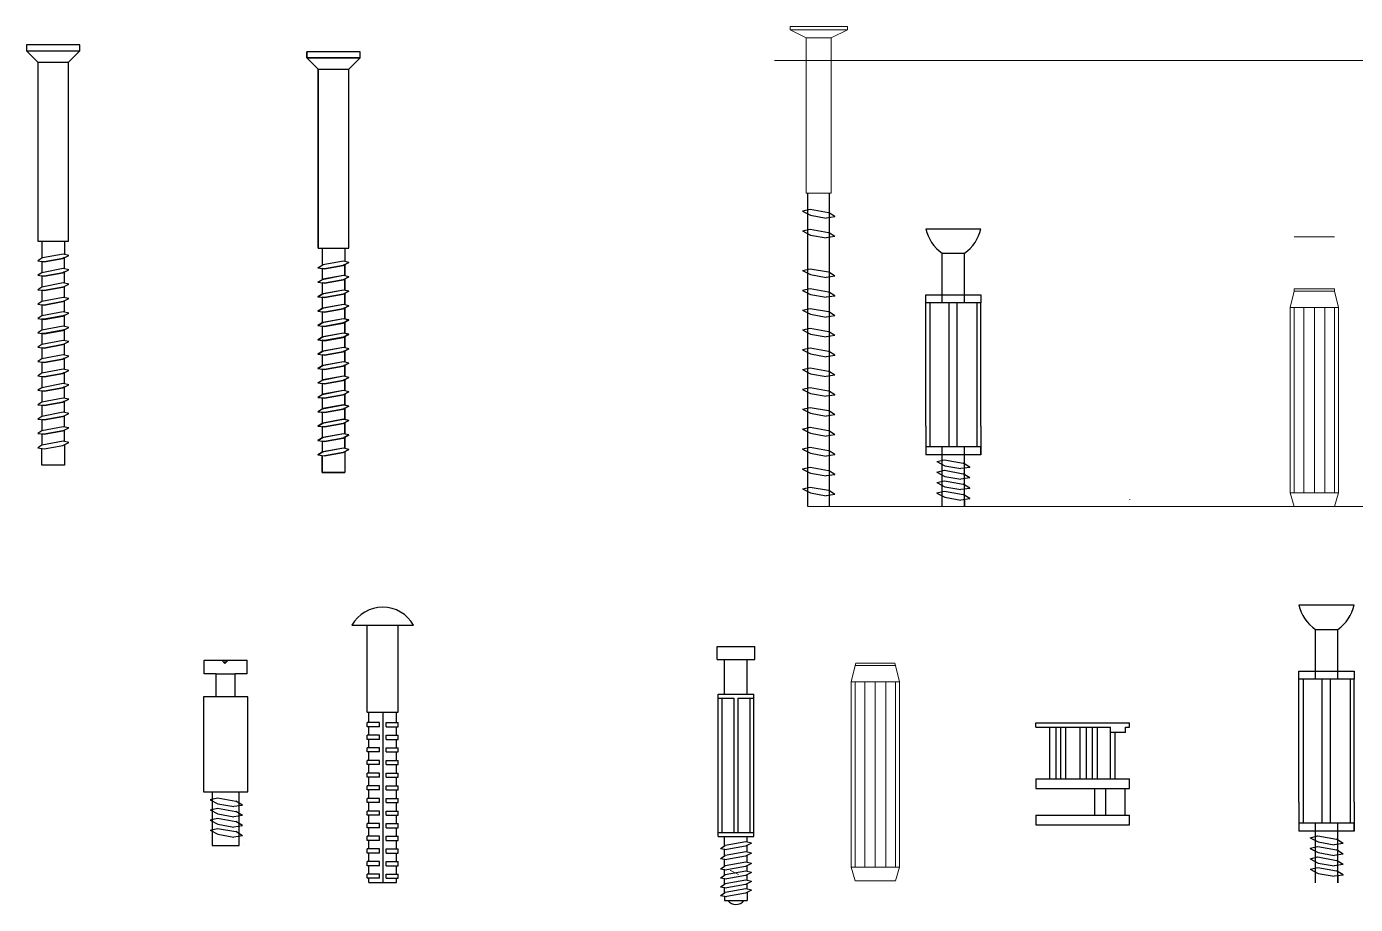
# Model space of a CAD drawing. Header units: millimetres. Extents: x -494 to 3469, y 484 to 2917.
# Drawn here: x 1907.51 to 1915.78, y 970.88 to 976.34 of the extents above; entities that cross this region are included whole.
import ezdxf

# ---------------------------------------------------------------- set-up
doc = ezdxf.new("R2010")
doc.units = ezdxf.units.MM
doc.layers.get('DEFPOINTS').update_dxf_attribs({"color": 210})
doc.layers.add('A-ANNO-DIMS', color=40, linetype='Continuous', lineweight=18)
doc.layers.add('A-FURN', color=8, linetype='Continuous', lineweight=18)
doc.layers.add('Layer1', color=250, linetype='Continuous')

# ---------------------------------------------------------------- blocks, each defined once
blk = doc.blocks.new('Vite 1 scrivania')
at = {"layer": 'Layer1'}
for p, q in [((-0.0947, 2.5779), (-0.0947, 2.6148)), ((0.2368, 2.6148), (-0.0947, 2.6148)), ((0.2368, 2.5779), (-0.0947, 2.5779)), ((-0.0248, 2.5063), (-0.0947, 2.5779)), ((0.1664, 2.5063), (0.2368, 2.5779)), ((0.2368, 2.5779), (0.2368, 2.6148)), ((-0.0248, 1.3943), (-0.0248, 2.5063)), ((-0.0248, 2.5063), (0.1664, 2.5063)), ((0.1664, 1.3943), (0.1664, 2.5063)), ((-0.0248, 1.3943), (0.1664, 1.3943)), ((0, 1.3943), (0, 1.2869)), ((0, 1.3943), (0, 1.2869)), ((0.1416, 1.3943), (0.1416, 1.3106)), ((0.1416, 1.3943), (0.1416, 1.3106)), ((-0.0256, 1.2709), (0.0046, 1.2898)), ((-0.0256, 1.2709), (0.0143, 1.2653)), ((0, 1.2673), (0, 1.1974)), ((0, 1.2673), (0, 1.1974)), ((0.1326, 1.3126), (0.0046, 1.2898)), ((0.131, 1.2861), (0.0143, 1.2653)), ((0.1672, 1.3048), (0.131, 1.2861)), ((0.1672, 1.3048), (0.1326, 1.3126)), ((0.1416, 1.2916), (0.1416, 1.2211)), ((0.1416, 1.2916), (0.1416, 1.2211)), ((-0.0257, 1.1814), (0.0046, 1.2002)), ((-0.0257, 1.1814), (0.0143, 1.1757)), ((0, 1.1778), (0, 1.1078)), ((0.1326, 1.2231), (0.0046, 1.2002)), ((0.131, 1.1966), (0.0143, 1.1757)), ((0.1672, 1.2153), (0.131, 1.1966)), ((0.1672, 1.2153), (0.1326, 1.2231)), ((0.1416, 1.2231), (0.1416, 1.2211)), ((0.1416, 1.2021), (0.1416, 1.1315)), ((-0.0256, 1.0918), (0.0046, 1.1107)), ((-0.0256, 1.0918), (0.0143, 1.0862)), ((0, 1.0882), (0, 1.0183)), ((0.1326, 1.1335), (0.0046, 1.1107)), ((0.131, 1.107), (0.0143, 1.0862)), ((0.1672, 1.1257), (0.131, 1.107)), ((0.1672, 1.1257), (0.1326, 1.1335)), ((0.1416, 1.1125), (0.1416, 1.042)), ((-0.0256, 1.0023), (0.0046, 1.0211)), ((-0.0256, 1.0023), (0.0143, 0.9967)), ((0, 0.9987), (0, 0.9294)), ((0.1326, 1.044), (0.0046, 1.0211)), ((0.131, 1.0175), (0.0143, 0.9967)), ((0.1673, 1.0362), (0.131, 1.0175)), ((0.1673, 1.0362), (0.1326, 1.044)), ((0.1416, 1.023), (0.1416, 0.9531)), ((-0.0256, 0.9134), (0.0046, 0.9322)), ((-0.0256, 0.9134), (0.0143, 0.9077)), ((0, 0.9098), (0, 0.8405)), ((0.1326, 0.9551), (0.0046, 0.9322)), ((0.131, 0.9286), (0.0143, 0.9077)), ((0.1672, 0.9473), (0.131, 0.9286)), ((0.1672, 0.9473), (0.1326, 0.9551)), ((0.1416, 0.9341), (0.1416, 0.8642)), ((-0.0256, 0.8245), (0.0046, 0.8433)), ((0.1326, 0.8662), (0.0046, 0.8433)), ((0.131, 0.8397), (0.0143, 0.8188)), ((0.1673, 0.8584), (0.131, 0.8397)), ((0.1673, 0.8584), (0.1326, 0.8662)), ((0.1416, 0.8452), (0.1416, 0.7746)), ((-0.0256, 0.8245), (0.0143, 0.8188)), ((-0.0256, 0.735), (0.0046, 0.7538)), ((0, 0.8209), (0, 0.7509)), ((0.1326, 0.7767), (0.0046, 0.7538)), ((0.131, 0.7502), (0.0143, 0.7293)), ((0.1673, 0.7688), (0.131, 0.7502)), ((0.1673, 0.7688), (0.1326, 0.7767)), ((0.1416, 0.7556), (0.1416, 0.6851)), ((-0.0256, 0.735), (0.0143, 0.7293)), ((-0.0256, 0.6454), (0.0046, 0.6642)), ((0, 0.7313), (0, 0.6614)), ((0.1326, 0.6871), (0.0046, 0.6642)), ((0.1672, 0.6793), (0.131, 0.6606)), ((0.1672, 0.6793), (0.1326, 0.6871)), ((0.1416, 0.6661), (0.1416, 0.5955)), ((-0.0256, 0.6454), (0.0143, 0.6398)), ((0, 0.6418), (0, 0.5718)), ((0.1326, 0.5976), (0.0046, 0.5747)), ((0.131, 0.6606), (0.0143, 0.6398)), ((0.1672, 0.5898), (0.131, 0.5711)), ((0.1672, 0.5898), (0.1326, 0.5976)), ((-0.0256, 0.5559), (0.0046, 0.5747)), ((-0.0256, 0.5559), (0.0143, 0.5502)), ((0, 0.5522), (0, 0.4829)), ((0.1326, 0.5087), (0.0046, 0.4858)), ((0.131, 0.5711), (0.0143, 0.5502)), ((0.1672, 0.5009), (0.131, 0.4822)), ((0.1672, 0.5009), (0.1326, 0.5087)), ((0.1416, 0.5765), (0.1416, 0.5066)), ((-0.0256, 0.467), (0.0046, 0.4858)), ((-0.0256, 0.467), (0.0143, 0.4613)), ((0, 0.4633), (0, 0.3934)), ((0.1326, 0.4191), (0.0046, 0.3962)), ((0.131, 0.4822), (0.0143, 0.4613)), ((0.1672, 0.4113), (0.1326, 0.4191)), ((0.1416, 0.4876), (0.1416, 0.4171)), ((0.1416, 0.4876), (0.1416, 0.4171)), ((-0.0256, 0.3774), (0.0046, 0.3962)), ((-0.0256, 0.3774), (0.0143, 0.3718)), ((0, 0.3738), (0, 0.3038)), ((0, 0.3738), (0, 0.3038)), ((0.131, 0.3926), (0.0143, 0.3718)), ((0.1672, 0.4113), (0.131, 0.3926)), ((0.1416, 0.3981), (0.1416, 0.3276)), ((0.1416, 0.3981), (0.1416, 0.3276)), ((-0.0256, 0.2879), (0.0046, 0.3067)), ((-0.0256, 0.2879), (0.0143, 0.2822)), ((0, 0.2842), (0, 0.2143)), ((0.1326, 0.3296), (0.0046, 0.3067)), ((0.131, 0.3031), (0.0143, 0.2822)), ((0.1673, 0.3218), (0.131, 0.3031)), ((0.1673, 0.3218), (0.1326, 0.3296)), ((0.1416, 0.3085), (0.1416, 0.238)), ((0.1416, 0.3085), (0.1416, 0.238)), ((-0.0257, 0.1983), (0.0046, 0.2172)), ((-0.0257, 0.1983), (0.0143, 0.1927)), ((0, 0.1947), (0, 0.1248)), ((0.1326, 0.24), (0.0046, 0.2172)), ((0.131, 0.2135), (0.0143, 0.1927)), ((0.1672, 0.2322), (0.131, 0.2135)), ((0.1672, 0.2322), (0.1326, 0.24)), ((0.1416, 0.219), (0.1416, 0.1485)), ((0.1416, 0.219), (0.1416, 0.1485)), ((-0.0256, 0.1088), (0.0046, 0.1276)), ((-0.0256, 0.1088), (0.0143, 0.1031)), ((0, 0.1052), (0, 0.0352)), ((0, 0.1052), (0, 0)), ((0.1326, 0.1505), (0.0046, 0.1276)), ((0.131, 0.124), (0.0143, 0.1031)), ((0.1673, 0.1427), (0.131, 0.124)), ((0.1673, 0.1427), (0.1326, 0.1505)), ((0.1416, 0.1294), (0.1416, 0)), ((0.1416, 0.1294), (0.1416, 0)), ((0, 0), (0.1416, 0))]:
    blk.add_line(p, q, dxfattribs=at)
blk = doc.blocks.new('scrivania vite 4')
at = {"layer": 'Layer1'}
for p, q in [((0, 0.607), (0, 0.6347)), ((0, 0.6347), (0.5822, 0.6347)), ((0, 0.607), (0.4645, 0.607)), ((0.0879, 0.2855), (0.0879, 0.607)), ((0.1272, 0.2855), (0.1272, 0.607)), ((0.1565, 0.2855), (0.1565, 0.607)), ((0.1859, 0.2855), (0.1859, 0.607)), ((0.2769, 0.2855), (0.2769, 0.607)), ((0.3161, 0.2855), (0.3161, 0.607)), ((0.3525, 0.2855), (0.3525, 0.607)), ((0.3847, 0.2855), (0.3847, 0.607)), ((0.4645, 0.5751), (0.4645, 0.607)), ((0.5577, 0.607), (0.5822, 0.607)), ((0.5577, 0.5751), (0.5577, 0.607)), ((0.5822, 0.607), (0.5822, 0.6347)), ((0.4645, 0.2855), (0.4645, 0.5751)), ((0.5577, 0.5751), (0.4645, 0.5751)), ((0.4943, 0.2855), (0.4943, 0.5751)), ((0, 0.2855), (0, 0.2253)), ((0, 0.2855), (0.5822, 0.2855)), ((0.5822, 0.2253), (0.5822, 0.2855)), ((0, 0.2253), (0.5822, 0.2253)), ((0.3662, 0.0602), (0.3662, 0.2253)), ((0.4362, 0.0602), (0.4362, 0.2253)), ((0.5562, 0.0602), (0.5562, 0.2253)), ((0, 0.0602), (0, 0)), ((0, 0.0602), (0.5822, 0.0602)), ((0, 0), (0.5822, 0)), ((0.5822, 0), (0.5822, 0.0602))]:
    blk.add_line(p, q, dxfattribs=at)
blk = doc.blocks.new('Vite scrivania 2')
at = {"layer": 'Layer1'}
for p, q in [((-0.1059, 1.5985), (0.2765, 1.5985)), ((-0.0103, 1.0572), (-0.0103, 1.5985)), ((0.1809, 1.0572), (0.1809, 1.5985)), ((-0.0103, 1.0572), (0.1809, 1.0572)), ((0.0646, 0.9934), (-0.0103, 0.9934)), ((-0.0103, 0.9675), (-0.0103, 0.9934)), ((0, 0.9934), (0, 1.0572)), ((0.0646, 0.9675), (0.0646, 0.9934)), ((0.0853, 1.0572), (0.0853, 0)), ((0.1059, 0.9934), (0.1809, 0.9934)), ((0.1059, 0.9675), (0.1059, 0.9934)), ((0.1706, 0.9934), (0.1706, 1.0572)), ((0.1809, 0.9675), (0.1809, 0.9934)), ((0.0646, 0.9675), (-0.0103, 0.9675)), ((0.0646, 0.9148), (-0.0103, 0.9148)), ((-0.0103, 0.889), (-0.0103, 0.9148)), ((0, 0.9148), (0, 0.9675)), ((0.0646, 0.889), (0.0646, 0.9148)), ((0.1059, 0.9675), (0.1809, 0.9675)), ((0.1059, 0.9148), (0.1809, 0.9148)), ((0.1059, 0.889), (0.1059, 0.9148)), ((0.1706, 0.9148), (0.1706, 0.9675)), ((0.1809, 0.889), (0.1809, 0.9148)), ((0.0646, 0.889), (-0.0103, 0.889)), ((0.0646, 0.8362), (-0.0103, 0.8362)), ((-0.0103, 0.8104), (-0.0103, 0.8362)), ((0, 0.8362), (0, 0.889)), ((0.0646, 0.8104), (0.0646, 0.8362)), ((0.1059, 0.889), (0.1809, 0.889)), ((0.1059, 0.8362), (0.1809, 0.8362)), ((0.1059, 0.8104), (0.1059, 0.8362)), ((0.1706, 0.8362), (0.1706, 0.889)), ((0.1809, 0.8104), (0.1809, 0.8362)), ((0.0646, 0.8104), (-0.0103, 0.8104)), ((0.0646, 0.7577), (-0.0103, 0.7577)), ((-0.0103, 0.7319), (-0.0103, 0.7577)), ((0, 0.7577), (0, 0.8104)), ((0.0646, 0.7319), (0.0646, 0.7577)), ((0.1059, 0.8104), (0.1809, 0.8104)), ((0.1059, 0.7577), (0.1809, 0.7577)), ((0.1059, 0.7319), (0.1059, 0.7577)), ((0.1706, 0.7577), (0.1706, 0.8104)), ((0.1809, 0.7319), (0.1809, 0.7577)), ((0.0646, 0.7319), (-0.0103, 0.7319)), ((0.0646, 0.6791), (-0.0103, 0.6791)), ((-0.0103, 0.6533), (-0.0103, 0.6791)), ((0, 0.6791), (0, 0.7319)), ((0.0646, 0.6533), (0.0646, 0.6791)), ((0.1059, 0.7319), (0.1809, 0.7319)), ((0.1059, 0.6791), (0.1809, 0.6791)), ((0.1059, 0.6533), (0.1059, 0.6791)), ((0.1706, 0.6791), (0.1706, 0.7319)), ((0.1809, 0.6533), (0.1809, 0.6791)), ((0.0646, 0.6533), (-0.0103, 0.6533)), ((0.0646, 0.6006), (-0.0103, 0.6006)), ((-0.0103, 0.5748), (-0.0103, 0.6006)), ((0, 0.6006), (0, 0.6533)), ((0.0646, 0.5748), (0.0646, 0.6006)), ((0.1059, 0.6533), (0.1809, 0.6533)), ((0.1059, 0.6006), (0.1809, 0.6006)), ((0.1059, 0.5748), (0.1059, 0.6006)), ((0.1706, 0.6006), (0.1706, 0.6533)), ((0.1809, 0.5748), (0.1809, 0.6006)), ((0.0646, 0.5748), (-0.0103, 0.5748)), ((0.0646, 0.5221), (-0.0103, 0.5221)), ((-0.0103, 0.4962), (-0.0103, 0.5221)), ((0.0646, 0.4962), (-0.0103, 0.4962)), ((0, 0.5221), (0, 0.5748)), ((0, 0.4435), (0, 0.4962)), ((0.0646, 0.4962), (0.0646, 0.5221)), ((0.1059, 0.5748), (0.1809, 0.5748)), ((0.1059, 0.5221), (0.1809, 0.5221)), ((0.1059, 0.4962), (0.1059, 0.5221)), ((0.1059, 0.4962), (0.1809, 0.4962)), ((0.1706, 0.5221), (0.1706, 0.5748)), ((0.1706, 0.4435), (0.1706, 0.4962)), ((0.1809, 0.4962), (0.1809, 0.5221)), ((0.0646, 0.4435), (-0.0103, 0.4435)), ((-0.0103, 0.4177), (-0.0103, 0.4435)), ((0.0646, 0.4177), (-0.0103, 0.4177)), ((0, 0.365), (0, 0.4177)), ((0.0646, 0.4177), (0.0646, 0.4435)), ((0.1059, 0.4435), (0.1809, 0.4435)), ((0.1059, 0.4177), (0.1059, 0.4435)), ((0.1059, 0.4177), (0.1809, 0.4177)), ((0.1706, 0.365), (0.1706, 0.4177)), ((0.1809, 0.4177), (0.1809, 0.4435)), ((0.0646, 0.365), (-0.0103, 0.365)), ((-0.0103, 0.3392), (-0.0103, 0.365)), ((0.0646, 0.3392), (-0.0103, 0.3392)), ((0, 0.2865), (0, 0.3392)), ((0.0646, 0.3392), (0.0646, 0.365)), ((0.1059, 0.365), (0.1809, 0.365)), ((0.1059, 0.3392), (0.1059, 0.365)), ((0.1059, 0.3392), (0.1809, 0.3392)), ((0.1706, 0.2865), (0.1706, 0.3392)), ((0.1809, 0.3392), (0.1809, 0.365)), ((0.0646, 0.2865), (-0.0103, 0.2865)), ((-0.0103, 0.2607), (-0.0103, 0.2865)), ((0.0646, 0.2607), (-0.0103, 0.2607)), ((0, 0.208), (0, 0.2607)), ((0.0646, 0.2607), (0.0646, 0.2865)), ((0.1059, 0.2865), (0.1809, 0.2865)), ((0.1059, 0.2607), (0.1059, 0.2865)), ((0.1059, 0.2607), (0.1809, 0.2607)), ((0.1706, 0.208), (0.1706, 0.2607)), ((0.1809, 0.2607), (0.1809, 0.2865)), ((0.0646, 0.208), (-0.0103, 0.208)), ((-0.0103, 0.1821), (-0.0103, 0.208)), ((0.0646, 0.1821), (-0.0103, 0.1821)), ((0, 0.1295), (0, 0.1821)), ((0.0646, 0.1821), (0.0646, 0.208)), ((0.1059, 0.208), (0.1809, 0.208)), ((0.1059, 0.1821), (0.1059, 0.208)), ((0.1059, 0.1821), (0.1809, 0.1821)), ((0.1706, 0.1295), (0.1706, 0.1821)), ((0.1809, 0.1821), (0.1809, 0.208)), ((0.0646, 0.1295), (-0.0103, 0.1295)), ((-0.0103, 0.1036), (-0.0103, 0.1295)), ((0.0646, 0.1036), (-0.0103, 0.1036)), ((0, 0.0509), (0, 0.1036)), ((0.0646, 0.1036), (0.0646, 0.1295)), ((0.1059, 0.1295), (0.1809, 0.1295)), ((0.1059, 0.1036), (0.1059, 0.1295)), ((0.1059, 0.1036), (0.1809, 0.1036)), ((0.1706, 0.0509), (0.1706, 0.1036)), ((0.1809, 0.1036), (0.1809, 0.1295)), ((0.0646, 0.0509), (-0.0103, 0.0509)), ((-0.0103, 0.0251), (-0.0103, 0.0509)), ((0.0646, 0.0251), (-0.0103, 0.0251)), ((0, 0), (0, 0.0251)), ((0, 0), (0.1706, 0)), ((0.0646, 0.0251), (0.0646, 0.0509)), ((0.1059, 0.0509), (0.1809, 0.0509)), ((0.1059, 0.0251), (0.1059, 0.0509)), ((0.1059, 0.0251), (0.1809, 0.0251)), ((0.1706, 0), (0.1706, 0.0251)), ((0.1809, 0.0251), (0.1809, 0.0509))]:
    blk.add_line(p, q, dxfattribs=at)
blk.add_arc((0.0853, 1.4919), 0.2189, 29.13718, 150.86282, dxfattribs=at)
blk = doc.blocks.new('scrivania vite 3')
at = {"layer": 'Layer1'}
for p, q in [((-0.117, 1.5235), (-0.117, 1.6026)), ((-0.117, 1.6026), (0.117, 1.6026)), ((0.117, 1.5235), (0.117, 1.6026)), ((-0.117, 1.5235), (0.117, 1.5235)), ((-0.0707, 1.3065), (-0.0707, 1.5235)), ((0.0708, 1.3065), (0.0708, 1.5235)), ((-0.1107, 0.4465), (-0.1107, 1.3065)), ((-0.1107, 1.3065), (0.1107, 1.3065)), ((-0.1107, 1.2822), (-0.0121, 1.2822)), ((-0.0865, 1.2822), (-0.0865, 0.4465)), ((-0.0121, 1.2822), (-0.0121, 0.4465)), ((0.0121, 1.2822), (0.1107, 1.2822)), ((0.0121, 1.2822), (0.0121, 0.4465)), ((0.0865, 1.2822), (0.0865, 0.4465)), ((0.1107, 0.4465), (0.1107, 1.3065)), ((-0.1107, 0.4223), (-0.1107, 0.4465)), ((-0.1107, 0.4465), (0.1107, 0.4465)), ((-0.1107, 0.4223), (0.1107, 0.4223)), ((-0.0708, 0.3638), (-0.0708, 0.4223)), ((0.0708, 0.3875), (0.0708, 0.4223)), ((0.1107, 0.4223), (0.1107, 0.4465)), ((-0.0964, 0.3479), (-0.0662, 0.3667)), ((-0.0964, 0.3479), (-0.0565, 0.3422)), ((-0.0708, 0.3006), (-0.0708, 0.3442)), ((0.0618, 0.3895), (-0.0662, 0.3667)), ((0.0602, 0.363), (-0.0565, 0.3422)), ((0.0964, 0.3818), (0.0602, 0.363)), ((0.0964, 0.3818), (0.0618, 0.3895)), ((0.0708, 0.3243), (0.0708, 0.3685)), ((-0.0964, 0.2847), (-0.0662, 0.3035)), ((-0.0964, 0.2847), (-0.0565, 0.279)), ((-0.0708, 0.2371), (-0.0708, 0.281)), ((0.0618, 0.3263), (-0.0662, 0.3035)), ((0.0618, 0.2628), (-0.0662, 0.2399)), ((0.0602, 0.2998), (-0.0565, 0.279)), ((0.0964, 0.3185), (0.0602, 0.2998)), ((0.0964, 0.255), (0.0602, 0.2363)), ((0.0964, 0.3185), (0.0618, 0.3263)), ((0.0964, 0.255), (0.0618, 0.2628)), ((0.0708, 0.2608), (0.0708, 0.3053)), ((-0.0964, 0.2211), (-0.0662, 0.2399)), ((-0.0964, 0.2211), (-0.0565, 0.2155)), ((-0.0964, 0.1646), (-0.0662, 0.1835)), ((-0.0708, 0.1806), (-0.0708, 0.2175)), ((0.0618, 0.2063), (-0.0662, 0.1835)), ((0.0602, 0.2363), (-0.0565, 0.2155)), ((0.0602, 0.1798), (-0.0565, 0.159)), ((0.0964, 0.1985), (0.0602, 0.1798)), ((0.0964, 0.1985), (0.0618, 0.2063)), ((0.0708, 0.2043), (0.0708, 0.2418)), ((0.0708, 0.1486), (0.0708, 0.1853)), ((-0.0964, 0.1646), (-0.0565, 0.159)), ((-0.0964, 0.1089), (-0.0662, 0.1278)), ((-0.0964, 0.1089), (-0.0565, 0.1033)), ((-0.0708, 0.1249), (-0.0708, 0.161)), ((-0.0708, 0.0713), (-0.0708, 0.1053)), ((0.0618, 0.1506), (-0.0662, 0.1278)), ((0.0618, 0.0971), (-0.0662, 0.0742)), ((0.0602, 0.1241), (-0.0565, 0.1033)), ((0.0965, 0.1428), (0.0602, 0.1241)), ((0.0964, 0.0893), (0.0602, 0.0706)), ((0.0965, 0.1428), (0.0618, 0.1506)), ((0.0964, 0.0893), (0.0618, 0.0971)), ((0.0708, 0.095), (0.0708, 0.1296)), ((-0.0965, 0.0553), (-0.0662, 0.0742)), ((-0.0965, 0.0553), (-0.0565, 0.0497)), ((-0.0708, 0.0517), (-0.0708, 0.0249)), ((-0.0708, 0.0249), (0.0708, 0.0249)), ((0.0602, 0.0706), (-0.0565, 0.0497)), ((0.0708, 0.076), (0.0708, 0.0249))]:
    blk.add_line(p, q, dxfattribs=at)
blk.add_arc((0, 0.0634), 0.0634, 217.38865, 322.61135, dxfattribs=at)

msp = doc.modelspace()

# ---------------------------------------------------------------- linework, layer by layer
for p, q in [((1907.5138, 976.1865), (1907.8453, 976.1865)), ((1909.2564, 976.1428), (1909.5879, 976.1428)), ((1912.3707, 973.3529), (1912.3707, 975.2997)), ((1912.5068, 973.3529), (1912.5068, 975.2997)), ((1912.338, 975.1898), (1912.3848, 975.2003)), ((1912.338, 975.1889), (1912.387, 975.1636)), ((1912.3848, 975.2003), (1912.4989, 975.1799)), ((1912.5396, 975.1546), (1912.4989, 975.1799)), ((1912.387, 975.1636), (1912.4854, 975.146)), ((1912.5396, 975.1537), (1912.4854, 975.146)), ((1912.5396, 975.1537), (1912.5396, 975.1546)), ((1912.338, 975.0667), (1912.3848, 975.0772)), ((1912.338, 975.0658), (1912.387, 975.0405)), ((1912.3848, 975.0772), (1912.4989, 975.0568)), ((1912.387, 975.0405), (1912.4854, 975.0229)), ((1912.5396, 975.0306), (1912.4854, 975.0229)), ((1912.5396, 975.0314), (1912.4989, 975.0568)), ((1912.5396, 975.0306), (1912.5396, 975.0314)), ((1912.338, 974.8204), (1912.3848, 974.8309)), ((1912.338, 974.8195), (1912.387, 974.7942)), ((1912.3848, 974.8309), (1912.4989, 974.8105)), ((1912.387, 974.7942), (1912.4854, 974.7766)), ((1912.5396, 974.7843), (1912.4854, 974.7766)), ((1912.5396, 974.7851), (1912.4989, 974.8105)), ((1912.5396, 974.7843), (1912.5396, 974.7851)), ((1912.338, 974.6972), (1912.3848, 974.7077)), ((1912.338, 974.6963), (1912.387, 974.671)), ((1912.3848, 974.7077), (1912.4989, 974.6873)), ((1912.387, 974.671), (1912.4854, 974.6534)), ((1912.5396, 974.662), (1912.4989, 974.6873)), ((1912.5396, 974.6611), (1912.4854, 974.6534)), ((1912.5396, 974.6611), (1912.5396, 974.662)), ((1912.338, 974.4509), (1912.3848, 974.4614)), ((1912.338, 974.45), (1912.387, 974.4247)), ((1912.3848, 974.4614), (1912.4989, 974.441)), ((1912.387, 974.4247), (1912.4854, 974.4071)), ((1912.5396, 974.4157), (1912.4989, 974.441)), ((1912.338, 974.3277), (1912.3848, 974.3383)), ((1912.3848, 974.3383), (1912.4989, 974.3179)), ((1912.5396, 974.4148), (1912.4854, 974.4071)), ((1912.5396, 974.4148), (1912.5396, 974.4157)), ((1912.338, 974.3269), (1912.387, 974.3016)), ((1912.387, 974.3016), (1912.4854, 974.284)), ((1912.5396, 974.2917), (1912.4854, 974.284)), ((1912.5396, 974.2925), (1912.4989, 974.3179)), ((1912.5396, 974.2917), (1912.5396, 974.2925)), ((1912.338, 974.2046), (1912.3848, 974.2151)), ((1912.338, 974.2037), (1912.387, 974.1784)), ((1912.3848, 974.2151), (1912.4989, 974.1947)), ((1912.387, 974.1784), (1912.4854, 974.1608)), ((1912.5396, 974.1694), (1912.4989, 974.1947)), ((1912.338, 974.0814), (1912.3848, 974.092)), ((1912.3848, 974.092), (1912.4989, 974.0716)), ((1912.5396, 974.1685), (1912.4854, 974.1608)), ((1912.5396, 974.1685), (1912.5396, 974.1694)), ((1912.338, 974.0806), (1912.387, 974.0553)), ((1912.387, 974.0553), (1912.4854, 974.0377)), ((1912.5396, 974.0454), (1912.4854, 974.0377)), ((1912.5396, 974.0462), (1912.4989, 974.0716)), ((1912.5396, 974.0454), (1912.5396, 974.0462)), ((1912.338, 973.9583), (1912.3848, 973.9688)), ((1912.338, 973.9583), (1912.338, 973.9574)), ((1912.338, 973.9574), (1912.387, 973.9321)), ((1912.3848, 973.9688), (1912.4989, 973.9484)), ((1912.387, 973.9321), (1912.4854, 973.9145)), ((1912.5396, 973.9231), (1912.4989, 973.9484)), ((1912.338, 973.8343), (1912.3848, 973.8448)), ((1912.3848, 973.8448), (1912.4989, 973.8244)), ((1912.5396, 973.9222), (1912.4854, 973.9145)), ((1912.5396, 973.9222), (1912.5396, 973.9231)), ((1912.338, 973.8343), (1912.338, 973.8334)), ((1912.338, 973.8334), (1912.387, 973.8081)), ((1912.387, 973.8081), (1912.4854, 973.7905)), ((1912.5396, 973.7982), (1912.4854, 973.7905)), ((1912.5396, 973.7991), (1912.4989, 973.8244)), ((1912.5396, 973.7982), (1912.5396, 973.7991)), ((1912.338, 973.7102), (1912.3848, 973.7207)), ((1912.338, 973.7102), (1912.338, 973.7093)), ((1912.338, 973.7093), (1912.387, 973.684)), ((1912.3848, 973.7207), (1912.4989, 973.7004)), ((1912.387, 973.684), (1912.4854, 973.6665)), ((1912.5396, 973.675), (1912.4989, 973.7004)), ((1912.338, 973.5862), (1912.3848, 973.5967)), ((1912.3848, 973.5967), (1912.4989, 973.5763)), ((1912.5396, 973.6741), (1912.4854, 973.6665)), ((1912.5396, 973.6741), (1912.5396, 973.675)), ((1912.338, 973.5862), (1912.338, 973.5853)), ((1912.338, 973.5853), (1912.387, 973.56)), ((1912.387, 973.56), (1912.4854, 973.5424)), ((1912.5396, 973.5501), (1912.4854, 973.5424)), ((1912.5396, 973.551), (1912.4989, 973.5763)), ((1912.5396, 973.5501), (1912.5396, 973.551)), ((1912.338, 973.463), (1912.3848, 973.4736)), ((1912.338, 973.463), (1912.338, 973.4622)), ((1912.338, 973.4622), (1912.387, 973.4369)), ((1912.3848, 973.4736), (1912.4989, 973.4532)), ((1912.387, 973.4369), (1912.4854, 973.4193)), ((1912.5396, 973.4278), (1912.4989, 973.4532)), ((1912.5396, 973.4269), (1912.4854, 973.4193)), ((1912.5396, 973.4269), (1912.5396, 973.4278)), ((1914.3707, 973.3976), (1914.3707, 973.3967))]:
    msp.add_line(p, q)
for points in [[(1907.5837, 976.1149), (1907.7749, 976.1149), (1907.8453, 976.1865), (1907.8453, 976.2234), (1907.5138, 976.2234), (1907.5138, 976.1865), (1907.5837, 976.1149)], [(1909.3263, 976.0711), (1909.5175, 976.0711), (1909.5879, 976.1428), (1909.5879, 976.1797), (1909.2564, 976.1797), (1909.2564, 976.1428), (1909.3263, 976.0711)], [(1907.5837, 976.1149), (1907.5837, 975.0029), (1907.7749, 975.0029), (1907.7749, 976.1149)], [(1909.3263, 976.0711), (1909.3263, 974.9592), (1909.5175, 974.9592), (1909.5175, 976.0711)], [(1907.6085, 975.0029), (1907.6085, 974.8955), (1907.5829, 974.8796), (1907.6085, 974.8759), (1907.6228, 974.8739), (1907.7395, 974.8948), (1907.7757, 974.9134), (1907.7411, 974.9213), (1907.6131, 974.8984), (1907.6085, 974.8955)], [(1907.6085, 975.0029), (1907.7501, 975.0029), (1907.7501, 974.9192)], [(1909.3511, 974.9592), (1909.3511, 974.8518), (1909.3255, 974.8358), (1909.3511, 974.8322), (1909.3654, 974.8302), (1909.4821, 974.851), (1909.5183, 974.8697), (1909.4837, 974.8775), (1909.3557, 974.8546), (1909.3511, 974.8518)], [(1909.3511, 974.9592), (1909.4927, 974.9592), (1909.4927, 974.8755)], [(1907.6085, 974.8759), (1907.6085, 974.806), (1907.5828, 974.79), (1907.6228, 974.7844), (1907.7395, 974.8052), (1907.7757, 974.8239), (1907.7411, 974.8317), (1907.6085, 974.806)], [(1907.7501, 974.8297), (1907.7501, 974.9002), (1907.7395, 974.8948), (1907.6228, 974.8739), (1907.6085, 974.8759)], [(1909.4927, 974.7859), (1909.4927, 974.8565), (1909.4821, 974.851), (1909.3654, 974.8302), (1909.3511, 974.8322)], [(1907.6085, 974.7864), (1907.6085, 974.7164), (1907.5828, 974.7005), (1907.6228, 974.6948), (1907.7395, 974.7157), (1907.7757, 974.7344), (1907.7411, 974.7422), (1907.6085, 974.7164)], [(1907.7501, 974.7401), (1907.7501, 974.8107), (1907.7395, 974.8052), (1907.6228, 974.7844), (1907.6085, 974.7864)], [(1909.3511, 974.8322), (1909.3511, 974.7622), (1909.3254, 974.7463), (1909.3654, 974.7406), (1909.4821, 974.7615), (1909.5183, 974.7802), (1909.4837, 974.788), (1909.3511, 974.7622)], [(1909.4927, 974.6964), (1909.4927, 974.7669), (1909.4821, 974.7615), (1909.3654, 974.7406), (1909.3511, 974.7426)], [(1907.6085, 974.6968), (1907.6085, 974.6269), (1907.5828, 974.6109), (1907.6228, 974.6053), (1907.7395, 974.6261), (1907.7757, 974.6448), (1907.7411, 974.6526), (1907.6085, 974.6269)], [(1907.7501, 974.6506), (1907.7501, 974.7211), (1907.7395, 974.7157), (1907.6228, 974.6948), (1907.6085, 974.6968)], [(1909.3511, 974.7426), (1909.3511, 974.6727), (1909.3254, 974.6567), (1909.3654, 974.6511), (1909.4821, 974.6719), (1909.5183, 974.6906), (1909.4837, 974.6984), (1909.3511, 974.6727)], [(1909.4927, 974.6069), (1909.4927, 974.6774), (1909.4821, 974.6719), (1909.3654, 974.6511), (1909.3511, 974.6531)], [(1907.6085, 974.6073), (1907.6085, 974.5374), (1907.5828, 974.5214), (1907.6228, 974.5157), (1907.7395, 974.5366), (1907.7757, 974.5553), (1907.7411, 974.5631), (1907.6085, 974.5374)], [(1907.7501, 974.5611), (1907.7501, 974.6316), (1907.7395, 974.6261), (1907.6228, 974.6053), (1907.6085, 974.6073)], [(1909.3511, 974.6531), (1909.3511, 974.5832), (1909.3254, 974.5672), (1909.3654, 974.5615), (1909.4821, 974.5824), (1909.5183, 974.6011), (1909.4837, 974.6089), (1909.3511, 974.5832)], [(1909.4927, 974.5173), (1909.4927, 974.5878), (1909.4821, 974.5824), (1909.3654, 974.5615), (1909.3511, 974.5635)], [(1907.6085, 974.5184), (1907.6085, 974.4485), (1907.5828, 974.4325), (1907.6228, 974.4268), (1907.7395, 974.4477), (1907.7757, 974.4664), (1907.7411, 974.4742), (1907.6085, 974.4485)], [(1907.7501, 974.4722), (1907.7501, 974.5427), (1907.7395, 974.5372), (1907.6228, 974.5164), (1907.6085, 974.5184)], [(1909.3511, 974.5635), (1909.3511, 974.4936), (1909.3254, 974.4776), (1909.3654, 974.472), (1909.4821, 974.4928), (1909.5183, 974.5115), (1909.4837, 974.5193), (1909.3511, 974.4936)], [(1907.6085, 974.4295), (1907.6085, 974.3596), (1907.5828, 974.3436), (1907.6228, 974.3379), (1907.7395, 974.3588), (1907.7757, 974.3775), (1907.7411, 974.3853), (1907.6085, 974.3596)], [(1907.7501, 974.3833), (1907.7501, 974.4538), (1907.7395, 974.4483), (1907.6228, 974.4275), (1907.6085, 974.4295)], [(1909.3511, 974.4746), (1909.3511, 974.4047), (1909.3254, 974.3887), (1909.3654, 974.3831), (1909.4821, 974.4039), (1909.5183, 974.4226), (1909.4837, 974.4304), (1909.3511, 974.4047)], [(1909.4927, 974.4284), (1909.4927, 974.4989), (1909.4821, 974.4935), (1909.3654, 974.4726), (1909.3511, 974.4746)], [(1907.6085, 974.3399), (1907.6085, 974.27), (1907.5828, 974.254), (1907.6228, 974.2484), (1907.7395, 974.2692), (1907.7757, 974.2879), (1907.7411, 974.2957), (1907.6085, 974.27)], [(1907.7501, 974.2937), (1907.7501, 974.3642), (1907.7395, 974.3588), (1907.6228, 974.3379), (1907.6085, 974.3399)], [(1909.3511, 974.3857), (1909.3511, 974.3158), (1909.3254, 974.2998), (1909.3654, 974.2942), (1909.4821, 974.315), (1909.5183, 974.3337), (1909.4837, 974.3415), (1909.3511, 974.3158)], [(1909.4927, 974.3395), (1909.4927, 974.41), (1909.4821, 974.4046), (1909.3654, 974.3837), (1909.3511, 974.3857)], [(1907.7501, 974.2042), (1907.7501, 974.2747), (1907.7395, 974.2692), (1907.6228, 974.2484), (1907.6085, 974.2504)], [(1909.3511, 974.2962), (1909.3511, 974.2263), (1909.3254, 974.2103), (1909.3654, 974.2046), (1909.4821, 974.2255), (1909.5183, 974.2442), (1909.4837, 974.252), (1909.3511, 974.2263)], [(1909.4927, 974.25), (1909.4927, 974.3205), (1909.4821, 974.315), (1909.3654, 974.2942), (1909.3511, 974.2962)], [(1907.6085, 974.2504), (1907.6085, 974.1805), (1907.5828, 974.1645), (1907.6228, 974.1588), (1907.7395, 974.1797), (1907.7757, 974.1984), (1907.7411, 974.2062), (1907.6085, 974.1805)], [(1907.7501, 974.1146), (1907.7501, 974.1851), (1907.7395, 974.1797), (1907.6228, 974.1588), (1907.6085, 974.1608)], [(1909.3511, 974.2066), (1909.3511, 974.1367), (1909.3254, 974.1207), (1909.3654, 974.1151), (1909.4821, 974.1359), (1909.5183, 974.1546), (1909.4837, 974.1624), (1909.3511, 974.1367)], [(1909.4927, 974.1604), (1909.4927, 974.2309), (1909.4821, 974.2255), (1909.3654, 974.2046), (1909.3511, 974.2066)], [(1907.6085, 974.1608), (1907.6085, 974.0909), (1907.5828, 974.0749), (1907.6228, 974.0693), (1907.7395, 974.0901), (1907.7757, 974.1088), (1907.7411, 974.1166), (1907.6085, 974.0909)], [(1907.7501, 974.0251), (1907.7501, 974.0956), (1907.7395, 974.0901), (1907.6228, 974.0693), (1907.6085, 974.0713)], [(1909.3511, 974.1171), (1909.3511, 974.0472), (1909.3254, 974.0312), (1909.3654, 974.0255), (1909.4821, 974.0464), (1909.5183, 974.0651), (1909.4837, 974.0729), (1909.3511, 974.0472)], [(1909.4927, 974.0709), (1909.4927, 974.1414), (1909.4821, 974.1359), (1909.3654, 974.1151), (1909.3511, 974.1171)], [(1907.6085, 974.0713), (1907.6085, 974.0014), (1907.5828, 973.9854), (1907.6228, 973.9797), (1907.7395, 974.0006), (1907.7757, 974.0193), (1907.7411, 974.0271), (1907.6085, 974.0014)], [(1909.3511, 974.0275), (1909.3511, 973.9576), (1909.3254, 973.9416), (1909.3654, 973.936), (1909.4821, 973.9568), (1909.5183, 973.9755), (1909.4837, 973.9833), (1909.3511, 973.9576)], [(1909.4927, 973.9813), (1909.4927, 974.0518), (1909.4821, 974.0464), (1909.3654, 974.0255), (1909.3511, 974.0275)], [(1907.6085, 973.9824), (1907.6085, 973.9125), (1907.5828, 973.8965), (1907.6228, 973.8908), (1907.7395, 973.9117), (1907.7757, 973.9304), (1907.7411, 973.9382), (1907.6085, 973.9125)], [(1907.7501, 973.9362), (1907.7501, 974.0067), (1907.7395, 974.0012), (1907.6228, 973.9804), (1907.6085, 973.9824)], [(1909.3511, 973.9387), (1909.3511, 973.8687), (1909.3254, 973.8527), (1909.3654, 973.8471), (1909.4821, 973.8679), (1909.5183, 973.8866), (1909.4837, 973.8944), (1909.3511, 973.8687)], [(1909.4927, 973.8924), (1909.4927, 973.963), (1909.4821, 973.9575), (1909.3654, 973.9366), (1909.3511, 973.9387)], [(1907.6085, 973.8929), (1907.6085, 973.8229), (1907.5828, 973.8069), (1907.6228, 973.8013), (1907.7395, 973.8221), (1907.7757, 973.8408), (1907.7411, 973.8486), (1907.6085, 973.8229)], [(1907.7501, 973.8466), (1907.7501, 973.9172), (1907.7395, 973.9117), (1907.6228, 973.8908), (1907.6085, 973.8929)], [(1909.3511, 973.8491), (1909.3511, 973.7792), (1909.3254, 973.7632), (1909.3654, 973.7575), (1909.4821, 973.7784), (1909.5183, 973.7971), (1909.4837, 973.8049), (1909.3511, 973.7792)], [(1909.4927, 973.8029), (1909.4927, 973.8734), (1909.4821, 973.8679), (1909.3654, 973.8471), (1909.3511, 973.8491)], [(1907.6085, 973.8033), (1907.6085, 973.7334), (1907.5828, 973.7174), (1907.6228, 973.7118), (1907.7395, 973.7326), (1907.7757, 973.7513), (1907.7411, 973.7591), (1907.6085, 973.7334)], [(1907.7501, 973.7571), (1907.7501, 973.8276), (1907.7395, 973.8222), (1907.6228, 973.8013), (1907.6085, 973.8033)], [(1909.3511, 973.7596), (1909.3511, 973.6896), (1909.3254, 973.6737), (1909.3654, 973.668), (1909.4821, 973.6889), (1909.5183, 973.7076), (1909.4837, 973.7154), (1909.3511, 973.6896)], [(1909.4927, 973.7133), (1909.4927, 973.7839), (1909.4821, 973.7784), (1909.3654, 973.7576), (1909.3511, 973.7596)], [(1907.7501, 973.7381), (1907.7501, 973.6086), (1907.6085, 973.6086), (1907.6085, 973.7138)], [(1909.4927, 973.6943), (1909.4927, 973.5649), (1909.3511, 973.5649), (1909.3511, 973.67)]]:
    msp.add_lwpolyline(points)
at = {"layer": 'A-ANNO-DIMS'}
for p, q in [((1909.5368, 972.6143), (1909.9192, 972.6143)), ((1909.8236, 972.6143), (1909.6324, 972.6143)), ((1909.6324, 972.6143), (1909.6324, 972.0731)), ((1909.8236, 972.0731), (1909.8236, 972.6143)), ((1909.6324, 972.0731), (1909.8236, 972.0731)), ((1909.8133, 972.0731), (1909.6427, 972.0731)), ((1909.6427, 972.0731), (1909.6427, 972.0092)), ((1909.728, 971.0158), (1909.728, 972.0731)), ((1909.8133, 972.0092), (1909.8133, 972.0731)), ((1909.6324, 972.0092), (1909.6324, 971.9833)), ((1909.7074, 972.0092), (1909.6324, 972.0092)), ((1909.6324, 971.9833), (1909.7074, 971.9833)), ((1909.6427, 971.9833), (1909.6427, 971.9306)), ((1909.7074, 971.9833), (1909.7074, 972.0092)), ((1909.7487, 972.0092), (1909.7487, 971.9833)), ((1909.8236, 972.0092), (1909.7487, 972.0092)), ((1909.7487, 971.9833), (1909.8236, 971.9833)), ((1909.8133, 971.9306), (1909.8133, 971.9833)), ((1909.8236, 971.9833), (1909.8236, 972.0092)), ((1909.6324, 971.9306), (1909.6324, 971.9048)), ((1909.7074, 971.9306), (1909.6324, 971.9306)), ((1909.6324, 971.9048), (1909.7074, 971.9048)), ((1909.6427, 971.9048), (1909.6427, 971.852)), ((1909.7074, 971.9048), (1909.7074, 971.9306)), ((1909.7487, 971.9306), (1909.7487, 971.9048)), ((1909.8236, 971.9306), (1909.7487, 971.9306)), ((1909.7487, 971.9048), (1909.8236, 971.9048)), ((1909.8133, 971.852), (1909.8133, 971.9048)), ((1909.8236, 971.9048), (1909.8236, 971.9306)), ((1909.6324, 971.852), (1909.6324, 971.8262)), ((1909.7074, 971.852), (1909.6324, 971.852)), ((1909.6324, 971.8262), (1909.7074, 971.8262)), ((1909.6427, 971.8262), (1909.6427, 971.7735)), ((1909.7074, 971.8262), (1909.7074, 971.852)), ((1909.7487, 971.852), (1909.7487, 971.8262)), ((1909.8236, 971.852), (1909.7487, 971.852)), ((1909.7487, 971.8262), (1909.8236, 971.8262)), ((1909.8133, 971.7735), (1909.8133, 971.8262)), ((1909.8236, 971.8262), (1909.8236, 971.852)), ((1909.6324, 971.7735), (1909.6324, 971.7477)), ((1909.7074, 971.7735), (1909.6324, 971.7735)), ((1909.6324, 971.7477), (1909.7074, 971.7477)), ((1909.6324, 971.6949), (1909.6324, 971.6691)), ((1909.7074, 971.6949), (1909.6324, 971.6949)), ((1909.6427, 971.7477), (1909.6427, 971.6949)), ((1909.7074, 971.7477), (1909.7074, 971.7735)), ((1909.7074, 971.6691), (1909.7074, 971.6949)), ((1909.7487, 971.7735), (1909.7487, 971.7477)), ((1909.8236, 971.7735), (1909.7487, 971.7735)), ((1909.7487, 971.7477), (1909.8236, 971.7477)), ((1909.7487, 971.6949), (1909.7487, 971.6691)), ((1909.8236, 971.6949), (1909.7487, 971.6949)), ((1909.8133, 971.6949), (1909.8133, 971.7477)), ((1909.8236, 971.7477), (1909.8236, 971.7735)), ((1909.8236, 971.6691), (1909.8236, 971.6949)), ((1909.6324, 971.6691), (1909.7074, 971.6691)), ((1909.6324, 971.6164), (1909.6324, 971.5906)), ((1909.7074, 971.6164), (1909.6324, 971.6164)), ((1909.6427, 971.6691), (1909.6427, 971.6164)), ((1909.7074, 971.5906), (1909.7074, 971.6164)), ((1909.7487, 971.6691), (1909.8236, 971.6691)), ((1909.7487, 971.6164), (1909.7487, 971.5906)), ((1909.8236, 971.6164), (1909.7487, 971.6164)), ((1909.8133, 971.6164), (1909.8133, 971.6691)), ((1909.8236, 971.5906), (1909.8236, 971.6164)), ((1909.6324, 971.5906), (1909.7074, 971.5906)), ((1909.6324, 971.5379), (1909.6324, 971.512)), ((1909.7074, 971.5379), (1909.6324, 971.5379)), ((1909.6427, 971.5906), (1909.6427, 971.5379)), ((1909.7074, 971.512), (1909.7074, 971.5379)), ((1909.7487, 971.5906), (1909.8236, 971.5906)), ((1909.7487, 971.5379), (1909.7487, 971.512)), ((1909.8236, 971.5379), (1909.7487, 971.5379)), ((1909.8133, 971.5379), (1909.8133, 971.5906)), ((1909.8236, 971.512), (1909.8236, 971.5379)), ((1909.6324, 971.512), (1909.7074, 971.512)), ((1909.6324, 971.4593), (1909.6324, 971.4335)), ((1909.7074, 971.4593), (1909.6324, 971.4593)), ((1909.6427, 971.512), (1909.6427, 971.4593)), ((1909.7074, 971.4335), (1909.7074, 971.4593)), ((1909.7487, 971.512), (1909.8236, 971.512)), ((1909.7487, 971.4593), (1909.7487, 971.4335)), ((1909.8236, 971.4593), (1909.7487, 971.4593)), ((1909.8133, 971.4593), (1909.8133, 971.512)), ((1909.8236, 971.4335), (1909.8236, 971.4593)), ((1909.6324, 971.4335), (1909.7074, 971.4335)), ((1909.6324, 971.3808), (1909.6324, 971.355)), ((1909.7074, 971.3808), (1909.6324, 971.3808)), ((1909.6427, 971.4335), (1909.6427, 971.3808)), ((1909.7074, 971.355), (1909.7074, 971.3808)), ((1909.7487, 971.4335), (1909.8236, 971.4335)), ((1909.7487, 971.3808), (1909.7487, 971.355)), ((1909.8236, 971.3808), (1909.7487, 971.3808)), ((1909.8133, 971.3808), (1909.8133, 971.4335)), ((1909.8236, 971.355), (1909.8236, 971.3808)), ((1909.6324, 971.355), (1909.7074, 971.355)), ((1909.6324, 971.3023), (1909.6324, 971.2765)), ((1909.7074, 971.3023), (1909.6324, 971.3023)), ((1909.6427, 971.355), (1909.6427, 971.3023)), ((1909.7074, 971.2765), (1909.7074, 971.3023)), ((1909.7487, 971.355), (1909.8236, 971.355)), ((1909.7487, 971.3023), (1909.7487, 971.2765)), ((1909.8236, 971.3023), (1909.7487, 971.3023)), ((1909.8133, 971.3023), (1909.8133, 971.355)), ((1909.8236, 971.2765), (1909.8236, 971.3023)), ((1909.6324, 971.2765), (1909.7074, 971.2765)), ((1909.6324, 971.2238), (1909.6324, 971.198)), ((1909.7074, 971.2238), (1909.6324, 971.2238)), ((1909.6427, 971.2765), (1909.6427, 971.2238)), ((1909.7074, 971.198), (1909.7074, 971.2238)), ((1909.7487, 971.2765), (1909.8236, 971.2765)), ((1909.7487, 971.2238), (1909.7487, 971.198)), ((1909.8236, 971.2238), (1909.7487, 971.2238)), ((1909.8133, 971.2238), (1909.8133, 971.2765)), ((1909.8236, 971.198), (1909.8236, 971.2238)), ((1909.6324, 971.198), (1909.7074, 971.198)), ((1909.6324, 971.1453), (1909.6324, 971.1194)), ((1909.7074, 971.1453), (1909.6324, 971.1453)), ((1909.6324, 971.1194), (1909.7074, 971.1194)), ((1909.6427, 971.198), (1909.6427, 971.1453)), ((1909.6427, 971.1194), (1909.6427, 971.0668)), ((1909.7074, 971.1194), (1909.7074, 971.1453)), ((1909.7487, 971.198), (1909.8236, 971.198)), ((1909.7487, 971.1453), (1909.7487, 971.1194)), ((1909.8236, 971.1453), (1909.7487, 971.1453)), ((1909.7487, 971.1194), (1909.8236, 971.1194)), ((1909.8133, 971.1453), (1909.8133, 971.198)), ((1909.8133, 971.0668), (1909.8133, 971.1194)), ((1909.8236, 971.1194), (1909.8236, 971.1453)), ((1909.6324, 971.0668), (1909.6324, 971.0409)), ((1909.7074, 971.0668), (1909.6324, 971.0668)), ((1909.6324, 971.0409), (1909.7074, 971.0409)), ((1909.6427, 971.0409), (1909.6427, 971.0158)), ((1909.7074, 971.0409), (1909.7074, 971.0668)), ((1909.7487, 971.0668), (1909.7487, 971.0409)), ((1909.8236, 971.0668), (1909.7487, 971.0668)), ((1909.7487, 971.0409), (1909.8236, 971.0409)), ((1909.8133, 971.0158), (1909.8133, 971.0409)), ((1909.8236, 971.0409), (1909.8236, 971.0668)), ((1911.8905, 971.0911), (1911.8905, 971.0902)), ((1911.8905, 971.0902), (1911.9405, 971.0644)), ((1909.6427, 971.0158), (1909.8133, 971.0158))]:
    msp.add_line(p, q, dxfattribs=at)
msp.add_arc((1909.728, 972.5077), 0.2189, 29.13718, 150.86282, dxfattribs=at)
at = {"layer": 'A-FURN'}
for p, q in [((1912.3607, 976.3364), (1912.2607, 976.3364)), ((1912.2607, 976.3364), (1912.2607, 976.3264)), ((1912.2607, 976.3264), (1912.2607, 976.3164)), ((1912.5168, 976.3364), (1912.3607, 976.3364)), ((1912.6168, 976.3364), (1912.5168, 976.3364)), ((1912.6168, 976.3164), (1912.6168, 976.3364)), ((1912.2607, 976.3164), (1912.3607, 976.3164)), ((1912.3607, 976.2664), (1912.2607, 976.3164)), ((1912.3607, 976.3164), (1912.5168, 976.3164)), ((1912.3607, 975.7364), (1912.3607, 976.2664)), ((1912.3607, 976.2664), (1912.5168, 976.2664)), ((1912.5168, 976.3164), (1912.6168, 976.3164)), ((1912.5168, 976.2664), (1912.6168, 976.3164)), ((1912.5168, 975.7364), (1912.5168, 976.2664)), ((1922.6739, 976.1248), (1912.1645, 976.1248)), ((1912.5168, 975.7464), (1912.5168, 975.7464)), ((1912.3607, 975.2997), (1912.3607, 975.7364)), ((1912.5168, 975.2997), (1912.5168, 975.7364)), ((1912.3707, 975.2997), (1912.3607, 975.2997)), ((1912.3707, 975.2997), (1912.5068, 975.2997)), ((1912.5068, 975.2997), (1912.5168, 975.2997)), ((1915.3957, 975.0299), (1915.6457, 975.0299)), ((1915.3957, 974.6903), (1915.3707, 974.5903)), ((1915.3957, 974.6903), (1915.3957, 974.7053)), ((1915.3957, 974.6903), (1915.3957, 974.7053)), ((1915.3957, 974.7053), (1915.6457, 974.7053)), ((1915.3957, 974.6903), (1915.6457, 974.6903)), ((1915.6457, 974.6903), (1915.6457, 974.7053)), ((1915.6457, 974.6903), (1915.6707, 974.5903)), ((1915.3707, 974.5903), (1915.6707, 974.5903)), ((1915.3707, 974.5903), (1915.3707, 973.4379)), ((1915.3957, 974.5903), (1915.3957, 973.4379)), ((1915.4557, 973.4379), (1915.4557, 974.5903)), ((1915.5207, 974.5903), (1915.5207, 973.4379)), ((1915.5857, 973.4379), (1915.5857, 974.5903)), ((1915.6457, 973.4379), (1915.6457, 974.5903)), ((1915.6707, 974.2658), (1915.6707, 974.5903)), ((1915.6707, 974.2658), (1915.6707, 973.4379)), ((1912.3707, 973.5684), (1912.3707, 973.4704)), ((1912.3707, 973.4452), (1912.3707, 973.3529)), ((1915.3707, 973.4379), (1915.6707, 973.4379)), ((1915.3707, 973.4379), (1915.3957, 973.3529)), ((1915.6707, 973.4379), (1915.6457, 973.3529)), ((1912.3707, 973.3529), (1912.5068, 973.3529)), ((1925.188, 973.3529), (1912.3707, 973.3529)), ((1912.5068, 973.3529), (1912.3707, 973.3529)), ((1912.3707, 973.3529), (1914.3707, 973.3529)), ((1914.4892, 973.3529), (1912.3707, 973.3529)), ((1912.3707, 973.3529), (1914.3707, 973.3529)), ((1914.3707, 973.3529), (1913.1044, 973.3529)), ((1913.3452, 973.3529), (1913.2064, 973.3529)), ((1913.3452, 973.3529), (1913.3452, 973.3601)), ((1914.4708, 973.3529), (1914.3707, 973.3529)), ((1914.3707, 973.3529), (1915.3707, 973.3529)), ((1915.3957, 973.3529), (1915.6457, 973.3529)), ((1915.3957, 973.3529), (1915.4557, 973.3529)), ((1915.3957, 973.3529), (1915.6457, 973.3529)), ((1912.6658, 972.363), (1912.6408, 972.263)), ((1912.6695, 972.378), (1912.6658, 972.363)), ((1912.6658, 972.363), (1912.9158, 972.363)), ((1912.6695, 972.378), (1912.912, 972.378)), ((1912.912, 972.378), (1912.9158, 972.363)), ((1912.9158, 972.363), (1912.9408, 972.263)), ((1912.6408, 972.263), (1912.9408, 972.263)), ((1912.6408, 972.263), (1912.6408, 971.1105)), ((1912.6658, 972.263), (1912.6658, 971.1105)), ((1912.7258, 971.1105), (1912.7258, 972.263)), ((1912.7908, 972.263), (1912.7908, 971.1105)), ((1912.8558, 971.1105), (1912.8558, 972.263)), ((1912.9158, 971.1105), (1912.9158, 972.263)), ((1912.9408, 971.9384), (1912.9408, 972.263)), ((1912.9408, 971.9384), (1912.9408, 971.1105)), ((1912.6408, 971.1105), (1912.9408, 971.1105)), ((1912.6408, 971.1105), (1912.6658, 971.0255)), ((1912.9408, 971.1105), (1912.9158, 971.0255)), ((1912.6658, 971.0255), (1912.9158, 971.0255))]:
    msp.add_line(p, q, dxfattribs=at)
at = {"layer": 'DEFPOINTS'}
for p, q in [((1913.1044, 975.0799), (1913.4472, 975.0799)), ((1913.2064, 974.6189), (1913.2064, 974.9269)), ((1913.2064, 974.9269), (1913.3452, 974.9269)), ((1913.3452, 974.6189), (1913.3452, 974.9269)), ((1913.1044, 973.8529), (1913.1044, 974.669)), ((1913.1044, 974.669), (1913.4472, 974.669)), ((1913.4472, 974.669), (1913.4472, 974.6179)), ((1913.4472, 974.6179), (1913.1044, 974.6179)), ((1913.1299, 974.6179), (1913.1299, 973.9039)), ((1913.2473, 974.6179), (1913.2473, 973.9039)), ((1913.2983, 974.6179), (1913.2983, 973.9039)), ((1913.4472, 974.6179), (1913.4217, 974.6179)), ((1913.4217, 974.6179), (1913.4217, 973.9039)), ((1913.4472, 973.9039), (1913.4472, 974.6179)), ((1912.338, 974.574), (1912.3848, 974.5846)), ((1912.338, 974.5732), (1912.387, 974.5479)), ((1912.3848, 974.5846), (1912.4989, 974.5642)), ((1912.387, 974.5479), (1912.4854, 974.5303)), ((1912.5396, 974.538), (1912.4854, 974.5303)), ((1912.5396, 974.5388), (1912.4989, 974.5642)), ((1912.5396, 974.538), (1912.5396, 974.5388)), ((1913.1044, 973.8529), (1913.1044, 973.6729)), ((1913.1299, 973.9039), (1913.1299, 973.7229)), ((1913.2473, 973.9039), (1913.2473, 973.7229)), ((1913.2983, 973.9039), (1913.2983, 973.7229)), ((1913.4217, 973.9039), (1913.4217, 973.7229)), ((1913.4472, 973.8529), (1913.4472, 973.9039)), ((1913.4472, 973.8529), (1913.4472, 973.6729)), ((1913.4472, 973.7229), (1913.1044, 973.7229)), ((1913.2064, 973.3529), (1913.2064, 973.7229)), ((1913.3452, 973.3529), (1913.3452, 973.7229)), ((1913.4472, 973.6729), (1913.4472, 973.7229)), ((1913.4472, 973.6729), (1913.1044, 973.6729)), ((1913.173, 973.6327), (1913.2207, 973.6434)), ((1913.173, 973.6327), (1913.173, 973.6318)), ((1913.173, 973.6318), (1913.223, 973.606)), ((1913.2207, 973.6434), (1913.3371, 973.6226)), ((1913.223, 973.606), (1913.3234, 973.588)), ((1913.3786, 973.5959), (1913.3234, 973.588)), ((1913.3786, 973.5968), (1913.3371, 973.6226)), ((1913.3786, 973.5959), (1913.3786, 973.5968)), ((1913.4472, 973.6729), (1913.4472, 973.6729)), ((1913.173, 973.5667), (1913.2207, 973.5774)), ((1913.173, 973.5667), (1913.173, 973.5658)), ((1913.173, 973.5658), (1913.223, 973.54)), ((1913.173, 973.5018), (1913.2207, 973.5126)), ((1913.2207, 973.5774), (1913.3371, 973.5566)), ((1913.2207, 973.5126), (1913.3371, 973.4918)), ((1913.223, 973.54), (1913.3234, 973.522)), ((1913.3786, 973.5299), (1913.3234, 973.522)), ((1913.3786, 973.5308), (1913.3371, 973.5566)), ((1913.3786, 973.5299), (1913.3786, 973.5308)), ((1913.173, 973.5018), (1913.173, 973.5009)), ((1913.173, 973.5009), (1913.223, 973.4751)), ((1913.173, 973.4373), (1913.2207, 973.448)), ((1913.173, 973.4373), (1913.173, 973.4363)), ((1913.173, 973.4363), (1913.223, 973.4105)), ((1913.2207, 973.448), (1913.3371, 973.4272)), ((1913.223, 973.4751), (1913.3234, 973.4572)), ((1913.3786, 973.465), (1913.3234, 973.4572)), ((1913.3786, 973.4659), (1913.3371, 973.4918)), ((1913.3786, 973.465), (1913.3786, 973.4659)), ((1913.223, 973.4105), (1913.3234, 973.3926)), ((1913.3786, 973.4004), (1913.3234, 973.3926)), ((1913.3786, 973.4013), (1913.3371, 973.4272)), ((1913.3452, 973.3957), (1913.3452, 973.3529)), ((1913.3786, 973.4004), (1913.3786, 973.4013)), ((1915.4249, 972.7407), (1915.7677, 972.7407)), ((1915.5269, 972.2797), (1915.5269, 972.5877)), ((1915.5269, 972.5877), (1915.6657, 972.5877)), ((1915.6657, 972.2797), (1915.6657, 972.5877)), ((1908.6173, 972.312), (1908.6173, 972.3965)), ((1908.6173, 972.3965), (1908.8859, 972.3965)), ((1908.6173, 972.3965), (1908.8859, 972.3965)), ((1908.6173, 972.3965), (1908.7473, 972.3965)), ((1908.7473, 972.3765), (1908.7271, 972.3964)), ((1908.7473, 972.3965), (1908.7473, 972.3765)), ((1908.7473, 972.3765), (1908.7674, 972.3964)), ((1908.8859, 972.312), (1908.8859, 972.3965)), ((1908.6925, 972.312), (1908.6173, 972.312)), ((1908.6925, 972.1688), (1908.6925, 972.312)), ((1908.6925, 972.312), (1908.8106, 972.312)), ((1908.8106, 972.1688), (1908.8106, 972.312)), ((1908.8859, 972.312), (1908.8106, 972.312)), ((1915.4249, 971.5137), (1915.4249, 972.3297)), ((1915.4249, 972.3297), (1915.7677, 972.3297)), ((1915.7677, 972.2787), (1915.4249, 972.2787)), ((1915.4504, 972.2787), (1915.4504, 971.5647)), ((1915.5677, 972.2787), (1915.5677, 971.5647)), ((1915.6187, 972.2787), (1915.6187, 971.5647)), ((1915.7677, 972.2787), (1915.7422, 972.2787)), ((1915.7422, 972.2787), (1915.7422, 971.5647)), ((1915.7677, 972.3297), (1915.7677, 972.2787)), ((1915.7677, 971.5647), (1915.7677, 972.2787)), ((1908.6138, 972.1689), (1908.6138, 971.5781)), ((1908.8894, 972.1688), (1908.6138, 972.1689)), ((1908.8894, 971.5781), (1908.8894, 972.1688)), ((1908.6138, 971.5781), (1908.8894, 971.5781)), ((1908.6546, 971.5305), (1908.7014, 971.541)), ((1908.6546, 971.5296), (1908.7036, 971.5043)), ((1908.668, 971.5772), (1908.668, 971.2447)), ((1908.7014, 971.541), (1908.8155, 971.5206)), ((1908.8359, 971.2447), (1908.8359, 971.5781)), ((1915.4504, 971.5647), (1915.4504, 971.3837)), ((1915.5677, 971.5647), (1915.5677, 971.3837)), ((1915.6187, 971.5647), (1915.6187, 971.3837)), ((1915.7422, 971.5647), (1915.7422, 971.3837)), ((1915.7677, 971.5137), (1915.7677, 971.5647)), ((1908.6546, 971.467), (1908.7014, 971.4775)), ((1908.6546, 971.4661), (1908.7036, 971.4408)), ((1908.7014, 971.4775), (1908.8155, 971.4572)), ((1908.7036, 971.5043), (1908.8021, 971.4867)), ((1908.8562, 971.4944), (1908.8021, 971.4867)), ((1908.8562, 971.4953), (1908.8155, 971.5206)), ((1908.8562, 971.4318), (1908.8155, 971.4572)), ((1915.4249, 971.5137), (1915.4249, 971.3337)), ((1915.7677, 971.5137), (1915.7677, 971.3337)), ((1908.6546, 971.4035), (1908.7014, 971.4141)), ((1908.6546, 971.4027), (1908.7036, 971.3774)), ((1908.7014, 971.4141), (1908.8155, 971.3937)), ((1908.7036, 971.4408), (1908.8021, 971.4232)), ((1908.7036, 971.3774), (1908.8021, 971.3598)), ((1908.8562, 971.4309), (1908.8021, 971.4232)), ((1908.8562, 971.3674), (1908.8021, 971.3598)), ((1908.8562, 971.3683), (1908.8155, 971.3937)), ((1915.7677, 971.3837), (1915.4249, 971.3837)), ((1915.5269, 971.0137), (1915.5269, 971.3837)), ((1915.6657, 971.0137), (1915.6657, 971.3837)), ((1915.7677, 971.3337), (1915.7677, 971.3837)), ((1908.6546, 971.3408), (1908.7014, 971.3514)), ((1908.6546, 971.3399), (1908.7036, 971.3146)), ((1908.7014, 971.3514), (1908.8155, 971.331)), ((1908.7036, 971.3146), (1908.8021, 971.2971)), ((1908.8562, 971.3047), (1908.8021, 971.2971)), ((1908.8562, 971.3056), (1908.8155, 971.331)), ((1915.7677, 971.3337), (1915.4249, 971.3337)), ((1915.4935, 971.2935), (1915.5412, 971.3042)), ((1915.4935, 971.2935), (1915.4935, 971.2926)), ((1915.4935, 971.2926), (1915.5434, 971.2668)), ((1915.5412, 971.3042), (1915.6576, 971.2834)), ((1915.6991, 971.2576), (1915.6576, 971.2834)), ((1915.7677, 971.3337), (1915.7677, 971.3337)), ((1908.668, 971.2447), (1908.8359, 971.2447)), ((1908.8695, 971.2524), (1908.8695, 971.2532)), ((1915.4935, 971.2275), (1915.5412, 971.2382)), ((1915.4935, 971.2275), (1915.4935, 971.2266)), ((1915.4935, 971.2266), (1915.5434, 971.2008)), ((1915.5412, 971.2382), (1915.6576, 971.2174)), ((1915.5434, 971.2668), (1915.6439, 971.2488)), ((1915.5434, 971.2008), (1915.6439, 971.1828)), ((1915.6991, 971.2567), (1915.6439, 971.2488)), ((1915.6991, 971.1916), (1915.6576, 971.2174)), ((1915.6991, 971.2567), (1915.6991, 971.2576)), ((1915.4935, 971.1626), (1915.5412, 971.1734)), ((1915.4935, 971.1626), (1915.4935, 971.1617)), ((1915.4935, 971.1617), (1915.5434, 971.1359)), ((1915.5412, 971.1734), (1915.6576, 971.1526)), ((1915.5434, 971.1359), (1915.6439, 971.118)), ((1915.6991, 971.1907), (1915.6439, 971.1828)), ((1915.6991, 971.1258), (1915.6439, 971.118)), ((1915.6991, 971.1267), (1915.6576, 971.1526)), ((1915.6991, 971.1907), (1915.6991, 971.1916)), ((1915.6991, 971.1258), (1915.6991, 971.1267)), ((1915.4935, 971.098), (1915.5412, 971.1088)), ((1915.4935, 971.098), (1915.4935, 971.0971)), ((1915.4935, 971.0971), (1915.5434, 971.0713)), ((1915.5412, 971.1088), (1915.6576, 971.088)), ((1915.5434, 971.0713), (1915.6439, 971.0534)), ((1915.6991, 971.0612), (1915.6439, 971.0534)), ((1915.6991, 971.0621), (1915.6576, 971.088)), ((1915.6657, 971.0565), (1915.6657, 971.0137)), ((1915.6991, 971.0612), (1915.6991, 971.0621))]:
    msp.add_line(p, q, dxfattribs=at)
for centre, start, end in [((1913.3499, 975.133), 192.21341, 235.16672), ((1913.2018, 975.133), 304.83328, 347.78659), ((1915.6703, 972.7938), 192.21341, 235.16672), ((1915.5222, 972.7938), 304.83328, 347.78659)]:
    msp.add_arc(centre, 0.2511, start, end, dxfattribs=at)

# ---------------------------------------------------------------- block references
at = {"layer": 'A-ANNO-DIMS', "color": 7}
msp.add_blockref('Vite scrivania 2', (1909.6427, 971.0158), dxfattribs=at)
at = {"layer": 'A-ANNO-DIMS'}
msp.add_blockref('scrivania vite 3', (1911.9238, 970.8785), dxfattribs=at)
at = {"layer": 'Layer1'}
for name, p in [('Vite 1 scrivania', (1909.3511, 973.5649)), ('scrivania vite 4', (1913.7885, 971.373))]:
    msp.add_blockref(name, p, dxfattribs=at)

doc.saveas('drawing.dxf')
